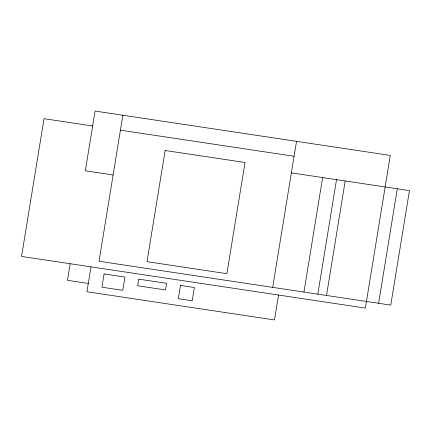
<?xml version="1.0" encoding="UTF-8"?>
<svg xmlns="http://www.w3.org/2000/svg" width="431" height="431" viewBox="0 0 431 431"><rect width="100%" height="100%" fill="white"/><g stroke="black" fill="none" stroke-linecap="round" stroke-linejoin="round"><path stroke-width="0.65" d="M70.172 263.729L67.462 280.322L88.301 283.453M91.006 266.859L86.943 291.755L274.482 319.937L278.545 295.046M122.867 115.239L99.038 261.267L390.761 305.11L409.45 190.61L291.372 172.863M272.683 287.364L296.517 141.336M303.941 292.062L322.625 177.561M317.83 294.147L336.519 179.652M326.515 295.45L345.199 180.955M378.607 303.279L397.296 188.783M92.649 125.997L44.027 118.692L21.55 256.423L365.369 308.09L390.287 155.429L95.084 111.063L85.338 170.805L113.121 174.981M120.432 130.173L294.082 156.27M104.086 273.927L101.921 287.202L122.76 290.332L124.925 277.058L104.086 273.927M138.814 279.148L137.731 285.785L165.515 289.961L166.603 283.323L138.814 279.148M165.148 150.494L147.003 261.676L226.884 273.68L245.029 162.498L165.148 150.494M180.492 285.408L178.326 298.683L192.215 300.773L194.381 287.499L180.492 285.408"/></g></svg>
